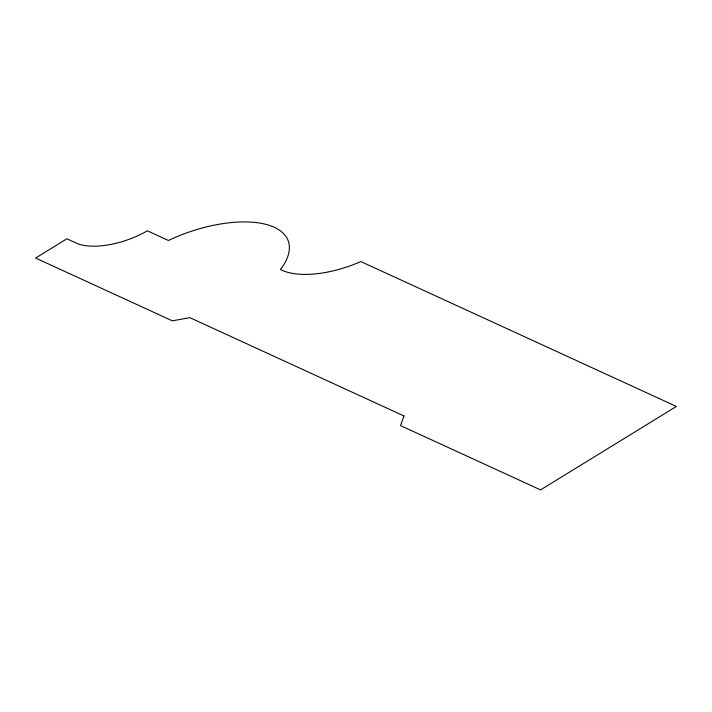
<?xml version="1.0" encoding="UTF-8"?>
<svg xmlns="http://www.w3.org/2000/svg" width="712" height="712" viewBox="0 0 712 712"><rect width="100%" height="100%" fill="white"/><g stroke="black" fill="none" stroke-linecap="round" stroke-linejoin="round"><path stroke-width="1.07" d="M403.971 415.959L400.536 425.598L540.568 489.892L676.4 406.445L360.797 261.544A72.633 32.752 -19.9 0 1 280.43 269.51A93.343 42.088 -19.9 0 0 265.887 224.369A93.343 42.088 -19.9 0 0 168.352 240.487L147.313 230.822A55.803 25.16 -19.9 0 1 77.893 243.815L66.946 238.787L35.6 258.047L172.384 320.854L189.846 317.65L403.971 415.959"/></g></svg>
